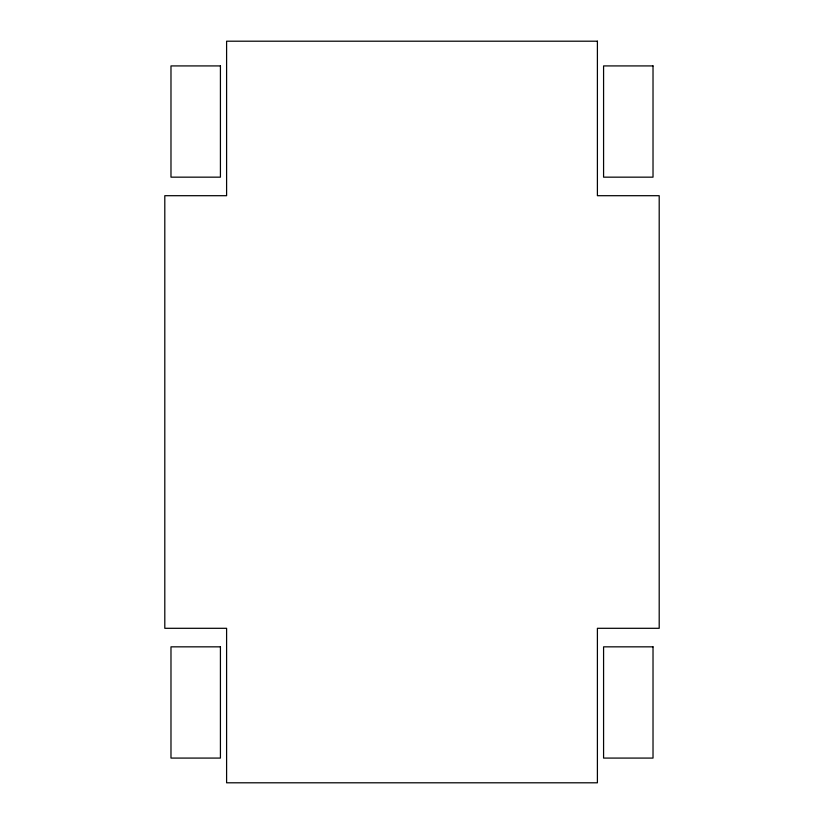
<?xml version="1.0" encoding="UTF-8"?>
<svg xmlns="http://www.w3.org/2000/svg" width="824" height="824" viewBox="0 0 824 824"><rect width="100%" height="100%" fill="white"/><g stroke="black" fill="none" stroke-linecap="round" stroke-linejoin="round"><path stroke-width="1.24" d="M597.4 41.2L226.6 41.2L226.6 195.7L164.8 195.7L164.8 628.3L226.6 628.3L226.6 782.8L597.4 782.8L597.4 628.3L659.2 628.3L659.2 195.7L597.4 195.7L597.4 41.2M220.42 65.92L170.98 65.92L170.98 177.16L220.42 177.16L220.42 65.92M653.02 65.92L603.58 65.92L603.58 177.16L653.02 177.16L653.02 65.92M220.42 646.84L170.98 646.84L170.98 758.08L220.42 758.08L220.42 646.84M653.02 646.84L603.58 646.84L603.58 758.08L653.02 758.08L653.02 646.84"/></g></svg>
